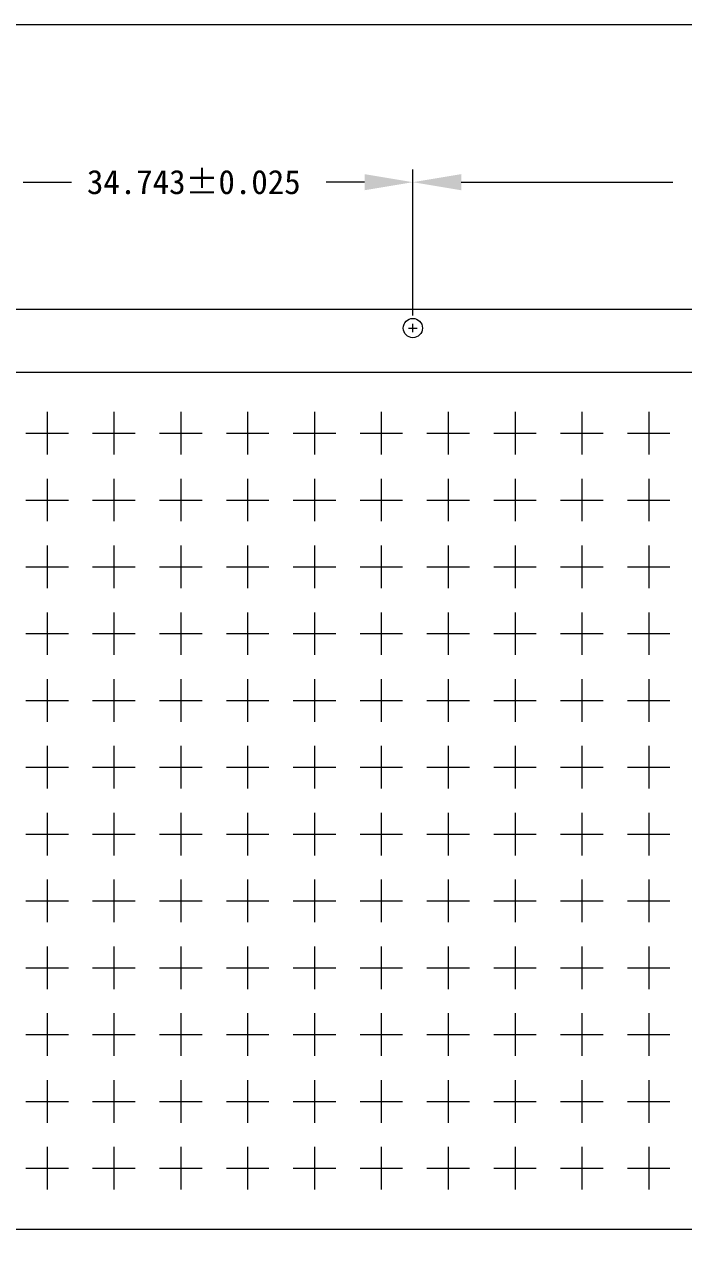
# Model space of a CAD drawing. Extents: x -6879 to 1236, y -1283 to -95.
# Drawn here: x -6808.45 to -6792.77, y -1194.33 to -1165.25 of the extents above; entities that cross this region are included whole.
import ezdxf

# ---------------------------------------------------------------- set-up
doc = ezdxf.new("R2010")
doc.units = 0
doc.header["$LTSCALE"] = 5
doc.header["$MEASUREMENT"] = 0
doc.linetypes.add('0', pattern=[0])
doc.linetypes.add('CENTER', pattern=[2, 1.25, -0.25, 0.25, -0.25])
for name, color, linetype in [('1', 7, 'CONTINUOUS'), ('1D', 4, 'CONTINUOUS'), ('\\M+5B1EA\\M+5D7A2', 4, '0')]:
    doc.layers.add(name, color=color, linetype=linetype)
doc.layers.add('center', color=1, linetype='CONTINUOUS', lineweight=18)
doc.styles.add('\\M+5CBCE\\M+5CCE5', font='SimSun.ttf')

msp = doc.modelspace()

# ---------------------------------------------------------------- linework, layer by layer
at = {"layer": '1', "lineweight": 5, "elevation": -0.0291}
msp.add_lwpolyline([(-6810.6831, -1172.0168), (-6733.8831, -1172.0168), (-6733.5831, -1172.3168), (-6733.5831, -1175.4668), (-6733.7331, -1175.4668), (-6733.7331, -1181.4668), (-6733.5831, -1181.4668), (-6733.5831, -1185.9668), (-6733.7331, -1185.9668), (-6733.7331, -1191.9668), (-6733.5831, -1191.9668), (-6733.5831, -1195.1168), (-6733.8831, -1195.4168), (-6810.6831, -1195.4168)], dxfattribs=at)
at = {"layer": '1', "lineweight": 5}
msp.add_circle((-6799.2081, -1172.4704, -0.0291), 0.2286, dxfattribs=at)
at = {"layer": '1D', "lineweight": 5}
for p, q in [((-6799.3081, -1172.4704, -0.0291), (-6799.1081, -1172.4704, -0.0291)), ((-6799.2081, -1172.5704, -0.0291), (-6799.2081, -1172.3704, -0.0291))]:
    msp.add_line(p, q, dxfattribs=at)
at = {"layer": '1D', "lineweight": 5, "elevation": -0.0291}
msp.add_lwpolyline([(-6809.3331, -1173.5168), (-6734.9331, -1173.5168), (-6734.9331, -1193.9168), (-6809.3331, -1193.9168)], close=True, dxfattribs=at)
at = {"layer": '\\M+5B1EA\\M+5D7A2', "lineweight": 5}
for p, q in [((-6809.8331, -1165.2458, -0.0291), (-6779.0451, -1165.2458, -0.0291)), ((-6799.2081, -1172.1704, -0.0291), (-6799.2081, -1168.699, -0.0291)), ((-6799.2081, -1172.1704, -0.0291), (-6799.2081, -1168.699, -0.0291)), ((-6808.481, -1168.999, -0.0291), (-6807.331, -1168.999, -0.0291)), ((-6808.481, -1168.999, -0.0291), (-6807.5672, -1168.999, -0.0291)), ((-6800.3581, -1168.999, -0.0291), (-6801.272, -1168.999, -0.0291)), ((-6798.0581, -1168.999, -0.0291), (-6793.0212, -1168.999, -0.0291))]:
    msp.add_line(p, q, dxfattribs=at)
for points in [[(-6800.3581, -1168.8074, -0.0291), (-6800.3581, -1169.1907, -0.0291), (-6799.2081, -1168.999, -0.0291)], [(-6798.0581, -1168.8074, -0.0291), (-6798.0581, -1169.1907, -0.0291), (-6799.2081, -1168.999, -0.0291)]]:
    msp.add_solid(points, dxfattribs=at)
at = {"layer": 'center', "color": 1, "linetype": 'CENTER', "lineweight": 5}
for p, q in [((-6807.9081, -1174.4646, -0.0291), (-6807.9081, -1175.4791, -0.0291)), ((-6806.3181, -1174.4646, -0.0291), (-6806.3181, -1175.4791, -0.0291)), ((-6804.7281, -1174.4646, -0.0291), (-6804.7281, -1175.4791, -0.0291)), ((-6803.1381, -1174.4646, -0.0291), (-6803.1381, -1175.4791, -0.0291)), ((-6801.5481, -1174.4646, -0.0291), (-6801.5481, -1175.4791, -0.0291)), ((-6799.9581, -1174.4646, -0.0291), (-6799.9581, -1175.4791, -0.0291)), ((-6798.3681, -1174.4646, -0.0291), (-6798.3681, -1175.4791, -0.0291)), ((-6796.7781, -1174.4646, -0.0291), (-6796.7781, -1175.4791, -0.0291)), ((-6795.1881, -1174.4646, -0.0291), (-6795.1881, -1175.4791, -0.0291)), ((-6793.5981, -1174.4646, -0.0291), (-6793.5981, -1175.4791, -0.0291)), ((-6808.4154, -1174.9718, -0.0291), (-6807.4009, -1174.9718, -0.0291)), ((-6806.8254, -1174.9718, -0.0291), (-6805.8109, -1174.9718, -0.0291)), ((-6805.2354, -1174.9718, -0.0291), (-6804.2209, -1174.9718, -0.0291)), ((-6803.6454, -1174.9718, -0.0291), (-6802.6309, -1174.9718, -0.0291)), ((-6802.0554, -1174.9718, -0.0291), (-6801.0409, -1174.9718, -0.0291)), ((-6800.4654, -1174.9718, -0.0291), (-6799.4509, -1174.9718, -0.0291)), ((-6798.8754, -1174.9718, -0.0291), (-6797.8609, -1174.9718, -0.0291)), ((-6797.2854, -1174.9718, -0.0291), (-6796.2709, -1174.9718, -0.0291)), ((-6795.6954, -1174.9718, -0.0291), (-6794.6809, -1174.9718, -0.0291)), ((-6794.1054, -1174.9718, -0.0291), (-6793.0909, -1174.9718, -0.0291)), ((-6807.9081, -1176.0546, -0.0291), (-6807.9081, -1177.0691, -0.0291)), ((-6806.3181, -1176.0546, -0.0291), (-6806.3181, -1177.0691, -0.0291)), ((-6804.7281, -1176.0546, -0.0291), (-6804.7281, -1177.0691, -0.0291)), ((-6803.1381, -1176.0546, -0.0291), (-6803.1381, -1177.0691, -0.0291)), ((-6801.5481, -1176.0546, -0.0291), (-6801.5481, -1177.0691, -0.0291)), ((-6799.9581, -1176.0546, -0.0291), (-6799.9581, -1177.0691, -0.0291)), ((-6798.3681, -1176.0546, -0.0291), (-6798.3681, -1177.0691, -0.0291)), ((-6796.7781, -1176.0546, -0.0291), (-6796.7781, -1177.0691, -0.0291)), ((-6795.1881, -1176.0546, -0.0291), (-6795.1881, -1177.0691, -0.0291)), ((-6793.5981, -1176.0546, -0.0291), (-6793.5981, -1177.0691, -0.0291)), ((-6808.4154, -1176.5618, -0.0291), (-6807.4009, -1176.5618, -0.0291)), ((-6806.8254, -1176.5618, -0.0291), (-6805.8109, -1176.5618, -0.0291)), ((-6805.2354, -1176.5618, -0.0291), (-6804.2209, -1176.5618, -0.0291)), ((-6803.6454, -1176.5618, -0.0291), (-6802.6309, -1176.5618, -0.0291)), ((-6802.0554, -1176.5618, -0.0291), (-6801.0409, -1176.5618, -0.0291)), ((-6800.4654, -1176.5618, -0.0291), (-6799.4509, -1176.5618, -0.0291)), ((-6798.8754, -1176.5618, -0.0291), (-6797.8609, -1176.5618, -0.0291)), ((-6797.2854, -1176.5618, -0.0291), (-6796.2709, -1176.5618, -0.0291)), ((-6795.6954, -1176.5618, -0.0291), (-6794.6809, -1176.5618, -0.0291)), ((-6794.1054, -1176.5618, -0.0291), (-6793.0909, -1176.5618, -0.0291)), ((-6807.9081, -1177.6446, -0.0291), (-6807.9081, -1178.6591, -0.0291)), ((-6806.3181, -1177.6446, -0.0291), (-6806.3181, -1178.6591, -0.0291)), ((-6804.7281, -1177.6446, -0.0291), (-6804.7281, -1178.6591, -0.0291)), ((-6803.1381, -1177.6446, -0.0291), (-6803.1381, -1178.6591, -0.0291)), ((-6801.5481, -1177.6446, -0.0291), (-6801.5481, -1178.6591, -0.0291)), ((-6799.9581, -1177.6446, -0.0291), (-6799.9581, -1178.6591, -0.0291)), ((-6798.3681, -1177.6446, -0.0291), (-6798.3681, -1178.6591, -0.0291)), ((-6796.7781, -1177.6446, -0.0291), (-6796.7781, -1178.6591, -0.0291)), ((-6795.1881, -1177.6446, -0.0291), (-6795.1881, -1178.6591, -0.0291)), ((-6793.5981, -1177.6446, -0.0291), (-6793.5981, -1178.6591, -0.0291)), ((-6808.4154, -1178.1518, -0.0291), (-6807.4009, -1178.1518, -0.0291)), ((-6806.8254, -1178.1518, -0.0291), (-6805.8109, -1178.1518, -0.0291)), ((-6805.2354, -1178.1518, -0.0291), (-6804.2209, -1178.1518, -0.0291)), ((-6803.6454, -1178.1518, -0.0291), (-6802.6309, -1178.1518, -0.0291)), ((-6802.0554, -1178.1518, -0.0291), (-6801.0409, -1178.1518, -0.0291)), ((-6800.4654, -1178.1518, -0.0291), (-6799.4509, -1178.1518, -0.0291)), ((-6798.8754, -1178.1518, -0.0291), (-6797.8609, -1178.1518, -0.0291)), ((-6797.2854, -1178.1518, -0.0291), (-6796.2709, -1178.1518, -0.0291)), ((-6795.6954, -1178.1518, -0.0291), (-6794.6809, -1178.1518, -0.0291)), ((-6794.1054, -1178.1518, -0.0291), (-6793.0909, -1178.1518, -0.0291)), ((-6807.9081, -1179.2346, -0.0291), (-6807.9081, -1180.2491, -0.0291)), ((-6806.3181, -1179.2346, -0.0291), (-6806.3181, -1180.2491, -0.0291)), ((-6804.7281, -1179.2346, -0.0291), (-6804.7281, -1180.2491, -0.0291)), ((-6803.1381, -1179.2346, -0.0291), (-6803.1381, -1180.2491, -0.0291)), ((-6801.5481, -1179.2346, -0.0291), (-6801.5481, -1180.2491, -0.0291)), ((-6799.9581, -1179.2346, -0.0291), (-6799.9581, -1180.2491, -0.0291)), ((-6798.3681, -1179.2346, -0.0291), (-6798.3681, -1180.2491, -0.0291)), ((-6796.7781, -1179.2346, -0.0291), (-6796.7781, -1180.2491, -0.0291)), ((-6795.1881, -1179.2346, -0.0291), (-6795.1881, -1180.2491, -0.0291)), ((-6793.5981, -1179.2346, -0.0291), (-6793.5981, -1180.2491, -0.0291)), ((-6808.4154, -1179.7418, -0.0291), (-6807.4009, -1179.7418, -0.0291)), ((-6806.8254, -1179.7418, -0.0291), (-6805.8109, -1179.7418, -0.0291)), ((-6805.2354, -1179.7418, -0.0291), (-6804.2209, -1179.7418, -0.0291)), ((-6803.6454, -1179.7418, -0.0291), (-6802.6309, -1179.7418, -0.0291)), ((-6802.0554, -1179.7418, -0.0291), (-6801.0409, -1179.7418, -0.0291)), ((-6800.4654, -1179.7418, -0.0291), (-6799.4509, -1179.7418, -0.0291)), ((-6798.8754, -1179.7418, -0.0291), (-6797.8609, -1179.7418, -0.0291)), ((-6797.2854, -1179.7418, -0.0291), (-6796.2709, -1179.7418, -0.0291)), ((-6795.6954, -1179.7418, -0.0291), (-6794.6809, -1179.7418, -0.0291)), ((-6794.1054, -1179.7418, -0.0291), (-6793.0909, -1179.7418, -0.0291)), ((-6807.9081, -1180.8246, -0.0291), (-6807.9081, -1181.8391, -0.0291)), ((-6806.3181, -1180.8246, -0.0291), (-6806.3181, -1181.8391, -0.0291)), ((-6804.7281, -1180.8246, -0.0291), (-6804.7281, -1181.8391, -0.0291)), ((-6803.1381, -1180.8246, -0.0291), (-6803.1381, -1181.8391, -0.0291)), ((-6801.5481, -1180.8246, -0.0291), (-6801.5481, -1181.8391, -0.0291)), ((-6799.9581, -1180.8246, -0.0291), (-6799.9581, -1181.8391, -0.0291)), ((-6798.3681, -1180.8246, -0.0291), (-6798.3681, -1181.8391, -0.0291)), ((-6796.7781, -1180.8246, -0.0291), (-6796.7781, -1181.8391, -0.0291)), ((-6795.1881, -1180.8246, -0.0291), (-6795.1881, -1181.8391, -0.0291)), ((-6793.5981, -1180.8246, -0.0291), (-6793.5981, -1181.8391, -0.0291)), ((-6808.4154, -1181.3318, -0.0291), (-6807.4009, -1181.3318, -0.0291)), ((-6806.8254, -1181.3318, -0.0291), (-6805.8109, -1181.3318, -0.0291)), ((-6805.2354, -1181.3318, -0.0291), (-6804.2209, -1181.3318, -0.0291)), ((-6803.6454, -1181.3318, -0.0291), (-6802.6309, -1181.3318, -0.0291)), ((-6802.0554, -1181.3318, -0.0291), (-6801.0409, -1181.3318, -0.0291)), ((-6800.4654, -1181.3318, -0.0291), (-6799.4509, -1181.3318, -0.0291)), ((-6798.8754, -1181.3318, -0.0291), (-6797.8609, -1181.3318, -0.0291)), ((-6797.2854, -1181.3318, -0.0291), (-6796.2709, -1181.3318, -0.0291)), ((-6795.6954, -1181.3318, -0.0291), (-6794.6809, -1181.3318, -0.0291)), ((-6794.1054, -1181.3318, -0.0291), (-6793.0909, -1181.3318, -0.0291)), ((-6807.9081, -1182.4146, -0.0291), (-6807.9081, -1183.4291, -0.0291)), ((-6806.3181, -1182.4146, -0.0291), (-6806.3181, -1183.4291, -0.0291)), ((-6804.7281, -1182.4146, -0.0291), (-6804.7281, -1183.4291, -0.0291)), ((-6803.1381, -1182.4146, -0.0291), (-6803.1381, -1183.4291, -0.0291)), ((-6801.5481, -1182.4146, -0.0291), (-6801.5481, -1183.4291, -0.0291)), ((-6799.9581, -1182.4146, -0.0291), (-6799.9581, -1183.4291, -0.0291)), ((-6798.3681, -1182.4146, -0.0291), (-6798.3681, -1183.4291, -0.0291)), ((-6796.7781, -1182.4146, -0.0291), (-6796.7781, -1183.4291, -0.0291)), ((-6795.1881, -1182.4146, -0.0291), (-6795.1881, -1183.4291, -0.0291)), ((-6793.5981, -1182.4146, -0.0291), (-6793.5981, -1183.4291, -0.0291)), ((-6808.4154, -1182.9218, -0.0291), (-6807.4009, -1182.9218, -0.0291)), ((-6806.8254, -1182.9218, -0.0291), (-6805.8109, -1182.9218, -0.0291)), ((-6805.2354, -1182.9218, -0.0291), (-6804.2209, -1182.9218, -0.0291)), ((-6803.6454, -1182.9218, -0.0291), (-6802.6309, -1182.9218, -0.0291)), ((-6802.0554, -1182.9218, -0.0291), (-6801.0409, -1182.9218, -0.0291)), ((-6800.4654, -1182.9218, -0.0291), (-6799.4509, -1182.9218, -0.0291)), ((-6798.8754, -1182.9218, -0.0291), (-6797.8609, -1182.9218, -0.0291)), ((-6797.2854, -1182.9218, -0.0291), (-6796.2709, -1182.9218, -0.0291)), ((-6795.6954, -1182.9218, -0.0291), (-6794.6809, -1182.9218, -0.0291)), ((-6794.1054, -1182.9218, -0.0291), (-6793.0909, -1182.9218, -0.0291)), ((-6807.9081, -1184.0046, -0.0291), (-6807.9081, -1185.0191, -0.0291)), ((-6806.3181, -1184.0046, -0.0291), (-6806.3181, -1185.0191, -0.0291)), ((-6804.7281, -1184.0046, -0.0291), (-6804.7281, -1185.0191, -0.0291)), ((-6803.1381, -1184.0046, -0.0291), (-6803.1381, -1185.0191, -0.0291)), ((-6801.5481, -1184.0046, -0.0291), (-6801.5481, -1185.0191, -0.0291)), ((-6799.9581, -1184.0046, -0.0291), (-6799.9581, -1185.0191, -0.0291)), ((-6798.3681, -1184.0046, -0.0291), (-6798.3681, -1185.0191, -0.0291)), ((-6796.7781, -1184.0046, -0.0291), (-6796.7781, -1185.0191, -0.0291)), ((-6795.1881, -1184.0046, -0.0291), (-6795.1881, -1185.0191, -0.0291)), ((-6793.5981, -1184.0046, -0.0291), (-6793.5981, -1185.0191, -0.0291)), ((-6808.4154, -1184.5118, -0.0291), (-6807.4009, -1184.5118, -0.0291)), ((-6806.8254, -1184.5118, -0.0291), (-6805.8109, -1184.5118, -0.0291)), ((-6805.2354, -1184.5118, -0.0291), (-6804.2209, -1184.5118, -0.0291)), ((-6803.6454, -1184.5118, -0.0291), (-6802.6309, -1184.5118, -0.0291)), ((-6802.0554, -1184.5118, -0.0291), (-6801.0409, -1184.5118, -0.0291)), ((-6800.4654, -1184.5118, -0.0291), (-6799.4509, -1184.5118, -0.0291)), ((-6798.8754, -1184.5118, -0.0291), (-6797.8609, -1184.5118, -0.0291)), ((-6797.2854, -1184.5118, -0.0291), (-6796.2709, -1184.5118, -0.0291)), ((-6795.6954, -1184.5118, -0.0291), (-6794.6809, -1184.5118, -0.0291)), ((-6794.1054, -1184.5118, -0.0291), (-6793.0909, -1184.5118, -0.0291)), ((-6807.9081, -1185.5946, -0.0291), (-6807.9081, -1186.6091, -0.0291)), ((-6806.3181, -1185.5946, -0.0291), (-6806.3181, -1186.6091, -0.0291)), ((-6804.7281, -1185.5946, -0.0291), (-6804.7281, -1186.6091, -0.0291)), ((-6803.1381, -1185.5946, -0.0291), (-6803.1381, -1186.6091, -0.0291)), ((-6801.5481, -1185.5946, -0.0291), (-6801.5481, -1186.6091, -0.0291)), ((-6799.9581, -1185.5946, -0.0291), (-6799.9581, -1186.6091, -0.0291)), ((-6798.3681, -1185.5946, -0.0291), (-6798.3681, -1186.6091, -0.0291)), ((-6796.7781, -1185.5946, -0.0291), (-6796.7781, -1186.6091, -0.0291)), ((-6795.1881, -1185.5946, -0.0291), (-6795.1881, -1186.6091, -0.0291)), ((-6793.5981, -1185.5946, -0.0291), (-6793.5981, -1186.6091, -0.0291)), ((-6808.4154, -1186.1018, -0.0291), (-6807.4009, -1186.1018, -0.0291)), ((-6806.8254, -1186.1018, -0.0291), (-6805.8109, -1186.1018, -0.0291)), ((-6805.2354, -1186.1018, -0.0291), (-6804.2209, -1186.1018, -0.0291)), ((-6803.6454, -1186.1018, -0.0291), (-6802.6309, -1186.1018, -0.0291)), ((-6802.0554, -1186.1018, -0.0291), (-6801.0409, -1186.1018, -0.0291)), ((-6800.4654, -1186.1018, -0.0291), (-6799.4509, -1186.1018, -0.0291)), ((-6798.8754, -1186.1018, -0.0291), (-6797.8609, -1186.1018, -0.0291)), ((-6797.2854, -1186.1018, -0.0291), (-6796.2709, -1186.1018, -0.0291)), ((-6795.6954, -1186.1018, -0.0291), (-6794.6809, -1186.1018, -0.0291)), ((-6794.1054, -1186.1018, -0.0291), (-6793.0909, -1186.1018, -0.0291)), ((-6807.9081, -1187.1846, -0.0291), (-6807.9081, -1188.1991, -0.0291)), ((-6806.3181, -1187.1846, -0.0291), (-6806.3181, -1188.1991, -0.0291)), ((-6804.7281, -1187.1846, -0.0291), (-6804.7281, -1188.1991, -0.0291)), ((-6803.1381, -1187.1846, -0.0291), (-6803.1381, -1188.1991, -0.0291)), ((-6801.5481, -1187.1846, -0.0291), (-6801.5481, -1188.1991, -0.0291)), ((-6799.9581, -1187.1846, -0.0291), (-6799.9581, -1188.1991, -0.0291)), ((-6798.3681, -1187.1846, -0.0291), (-6798.3681, -1188.1991, -0.0291)), ((-6796.7781, -1187.1846, -0.0291), (-6796.7781, -1188.1991, -0.0291)), ((-6795.1881, -1187.1846, -0.0291), (-6795.1881, -1188.1991, -0.0291)), ((-6793.5981, -1187.1846, -0.0291), (-6793.5981, -1188.1991, -0.0291)), ((-6808.4154, -1187.6918, -0.0291), (-6807.4009, -1187.6918, -0.0291)), ((-6806.8254, -1187.6918, -0.0291), (-6805.8109, -1187.6918, -0.0291)), ((-6805.2354, -1187.6918, -0.0291), (-6804.2209, -1187.6918, -0.0291)), ((-6803.6454, -1187.6918, -0.0291), (-6802.6309, -1187.6918, -0.0291)), ((-6802.0554, -1187.6918, -0.0291), (-6801.0409, -1187.6918, -0.0291)), ((-6800.4654, -1187.6918, -0.0291), (-6799.4509, -1187.6918, -0.0291)), ((-6798.8754, -1187.6918, -0.0291), (-6797.8609, -1187.6918, -0.0291)), ((-6797.2854, -1187.6918, -0.0291), (-6796.2709, -1187.6918, -0.0291)), ((-6795.6954, -1187.6918, -0.0291), (-6794.6809, -1187.6918, -0.0291)), ((-6794.1054, -1187.6918, -0.0291), (-6793.0909, -1187.6918, -0.0291)), ((-6807.9081, -1188.7746, -0.0291), (-6807.9081, -1189.7891, -0.0291)), ((-6806.3181, -1188.7746, -0.0291), (-6806.3181, -1189.7891, -0.0291)), ((-6804.7281, -1188.7746, -0.0291), (-6804.7281, -1189.7891, -0.0291)), ((-6803.1381, -1188.7746, -0.0291), (-6803.1381, -1189.7891, -0.0291)), ((-6801.5481, -1188.7746, -0.0291), (-6801.5481, -1189.7891, -0.0291)), ((-6799.9581, -1188.7746, -0.0291), (-6799.9581, -1189.7891, -0.0291)), ((-6798.3681, -1188.7746, -0.0291), (-6798.3681, -1189.7891, -0.0291)), ((-6796.7781, -1188.7746, -0.0291), (-6796.7781, -1189.7891, -0.0291)), ((-6795.1881, -1188.7746, -0.0291), (-6795.1881, -1189.7891, -0.0291)), ((-6793.5981, -1188.7746, -0.0291), (-6793.5981, -1189.7891, -0.0291)), ((-6808.4154, -1189.2818, -0.0291), (-6807.4009, -1189.2818, -0.0291)), ((-6806.8254, -1189.2818, -0.0291), (-6805.8109, -1189.2818, -0.0291)), ((-6805.2354, -1189.2818, -0.0291), (-6804.2209, -1189.2818, -0.0291)), ((-6803.6454, -1189.2818, -0.0291), (-6802.6309, -1189.2818, -0.0291)), ((-6802.0554, -1189.2818, -0.0291), (-6801.0409, -1189.2818, -0.0291)), ((-6800.4654, -1189.2818, -0.0291), (-6799.4509, -1189.2818, -0.0291)), ((-6798.8754, -1189.2818, -0.0291), (-6797.8609, -1189.2818, -0.0291)), ((-6797.2854, -1189.2818, -0.0291), (-6796.2709, -1189.2818, -0.0291)), ((-6795.6954, -1189.2818, -0.0291), (-6794.6809, -1189.2818, -0.0291)), ((-6794.1054, -1189.2818, -0.0291), (-6793.0909, -1189.2818, -0.0291)), ((-6807.9081, -1190.3646, -0.0291), (-6807.9081, -1191.3791, -0.0291)), ((-6806.3181, -1190.3646, -0.0291), (-6806.3181, -1191.3791, -0.0291)), ((-6804.7281, -1190.3646, -0.0291), (-6804.7281, -1191.3791, -0.0291)), ((-6803.1381, -1190.3646, -0.0291), (-6803.1381, -1191.3791, -0.0291)), ((-6801.5481, -1190.3646, -0.0291), (-6801.5481, -1191.3791, -0.0291)), ((-6799.9581, -1190.3646, -0.0291), (-6799.9581, -1191.3791, -0.0291)), ((-6798.3681, -1190.3646, -0.0291), (-6798.3681, -1191.3791, -0.0291)), ((-6796.7781, -1190.3646, -0.0291), (-6796.7781, -1191.3791, -0.0291)), ((-6795.1881, -1190.3646, -0.0291), (-6795.1881, -1191.3791, -0.0291)), ((-6793.5981, -1190.3646, -0.0291), (-6793.5981, -1191.3791, -0.0291)), ((-6808.4154, -1190.8718, -0.0291), (-6807.4009, -1190.8718, -0.0291)), ((-6806.8254, -1190.8718, -0.0291), (-6805.8109, -1190.8718, -0.0291)), ((-6805.2354, -1190.8718, -0.0291), (-6804.2209, -1190.8718, -0.0291)), ((-6803.6454, -1190.8718, -0.0291), (-6802.6309, -1190.8718, -0.0291)), ((-6802.0554, -1190.8718, -0.0291), (-6801.0409, -1190.8718, -0.0291)), ((-6800.4654, -1190.8718, -0.0291), (-6799.4509, -1190.8718, -0.0291)), ((-6798.8754, -1190.8718, -0.0291), (-6797.8609, -1190.8718, -0.0291)), ((-6797.2854, -1190.8718, -0.0291), (-6796.2709, -1190.8718, -0.0291)), ((-6795.6954, -1190.8718, -0.0291), (-6794.6809, -1190.8718, -0.0291)), ((-6794.1054, -1190.8718, -0.0291), (-6793.0909, -1190.8718, -0.0291)), ((-6807.9081, -1191.9546, -0.0291), (-6807.9081, -1192.9691, -0.0291)), ((-6806.3181, -1191.9546, -0.0291), (-6806.3181, -1192.9691, -0.0291)), ((-6804.7281, -1191.9546, -0.0291), (-6804.7281, -1192.9691, -0.0291)), ((-6803.1381, -1191.9546, -0.0291), (-6803.1381, -1192.9691, -0.0291)), ((-6801.5481, -1191.9546, -0.0291), (-6801.5481, -1192.9691, -0.0291)), ((-6799.9581, -1191.9546, -0.0291), (-6799.9581, -1192.9691, -0.0291)), ((-6798.3681, -1191.9546, -0.0291), (-6798.3681, -1192.9691, -0.0291)), ((-6796.7781, -1191.9546, -0.0291), (-6796.7781, -1192.9691, -0.0291)), ((-6795.1881, -1191.9546, -0.0291), (-6795.1881, -1192.9691, -0.0291)), ((-6793.5981, -1191.9546, -0.0291), (-6793.5981, -1192.9691, -0.0291)), ((-6808.4154, -1192.4618, -0.0291), (-6807.4009, -1192.4618, -0.0291)), ((-6806.8254, -1192.4618, -0.0291), (-6805.8109, -1192.4618, -0.0291)), ((-6805.2354, -1192.4618, -0.0291), (-6804.2209, -1192.4618, -0.0291)), ((-6803.6454, -1192.4618, -0.0291), (-6802.6309, -1192.4618, -0.0291)), ((-6802.0554, -1192.4618, -0.0291), (-6801.0409, -1192.4618, -0.0291)), ((-6800.4654, -1192.4618, -0.0291), (-6799.4509, -1192.4618, -0.0291)), ((-6798.8754, -1192.4618, -0.0291), (-6797.8609, -1192.4618, -0.0291)), ((-6797.2854, -1192.4618, -0.0291), (-6796.2709, -1192.4618, -0.0291)), ((-6795.6954, -1192.4618, -0.0291), (-6794.6809, -1192.4618, -0.0291)), ((-6794.1054, -1192.4618, -0.0291), (-6793.0909, -1192.4618, -0.0291))]:
    msp.add_line(p, q, dxfattribs=at)

# ---------------------------------------------------------------- texts
at = {"layer": '\\M+5B1EA\\M+5D7A2', "lineweight": 5, "insert": (-6804.4196, -1168.999, -0.0291), "char_height": 0.575, "attachment_point": 5, "style": '\\M+5CBCE\\M+5CCE5'}
msp.add_mtext('34.743±0.025', dxfattribs=at)

doc.saveas('drawing.dxf')
